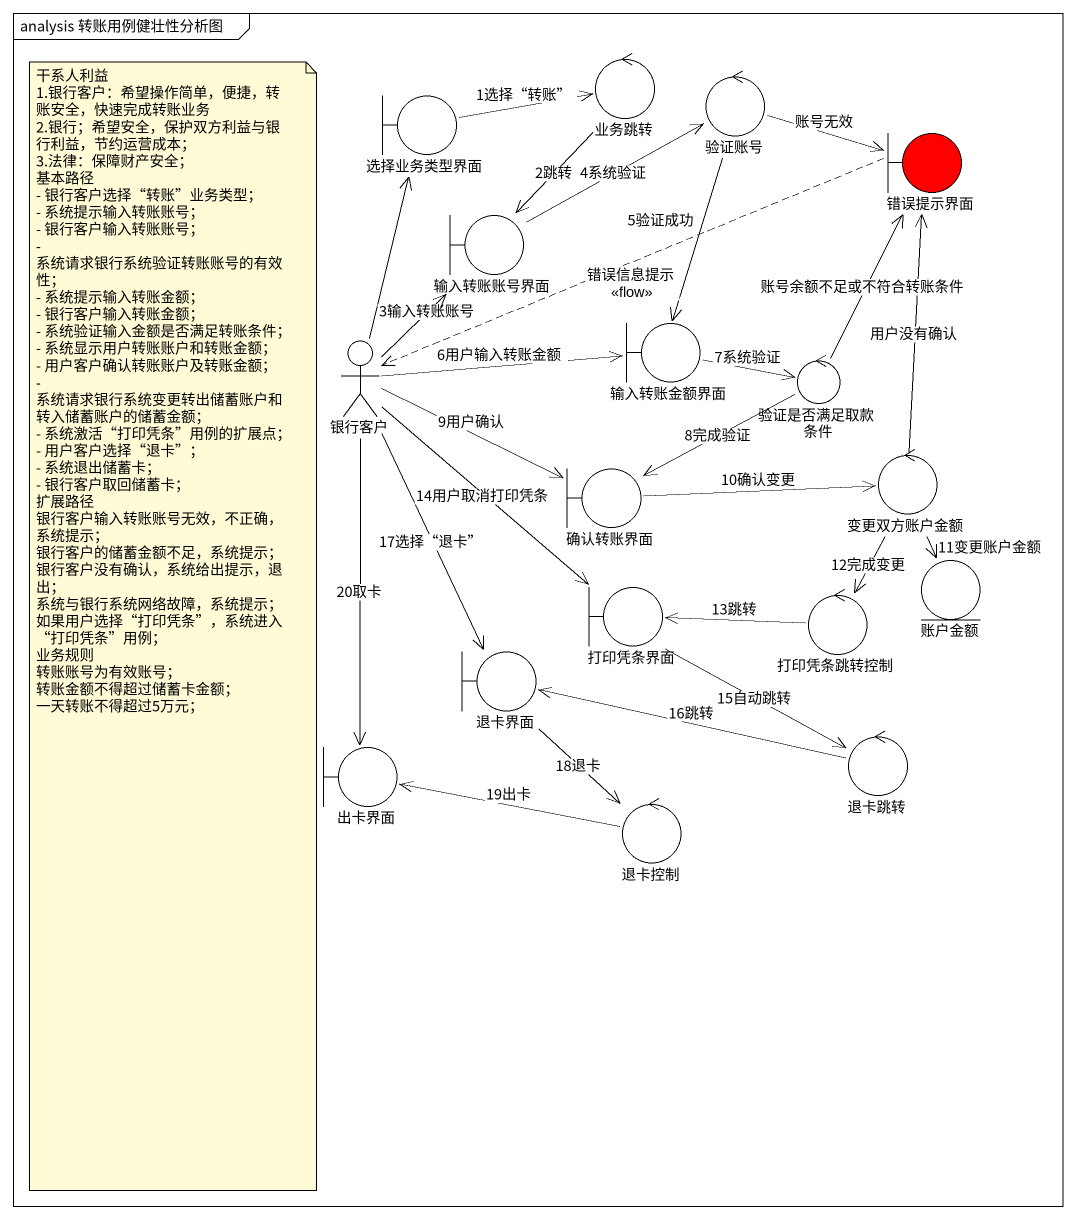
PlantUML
@startuml
mainframe analysis 转账用例健壮性分析图
control 业务跳转
control 验证账号
boundary 选择业务类型界面
boundary 错误提示界面 #FF0000
boundary 输入转账账号界面
actor 银行客户
boundary 输入转账金额界面
control 验证是否满足取款条件
boundary 确认转账界面
control 变更双方账户金额
entity 账户金额
boundary 打印凭条界面
control 打印凭条跳转控制
boundary 退卡界面
control 退卡跳转
boundary 出卡界面
control 退卡控制
业务跳转 --> 输入转账账号界面 : 2跳转
验证账号 -right-> 错误提示界面 : 账号无效
验证账号 --> 输入转账金额界面 : 5验证成功
选择业务类型界面 -right-> 业务跳转 : 1选择“转账”
错误提示界面 .left.> 银行客户 : 错误信息提示\n<<flow>>
输入转账账号界面 -right-> 验证账号 : 4系统验证
银行客户 -up-> 选择业务类型界面
银行客户 -up-> 输入转账账号界面 : 3输入转账账号
银行客户 -right-> 输入转账金额界面 : 6用户输入转账金额
银行客户 -right-> 确认转账界面 : 9用户确认
银行客户 --> 打印凭条界面 : 14用户取消打印凭条
银行客户 --> 退卡界面 : 17选择“退卡”
银行客户 --> 出卡界面 : 20取卡
输入转账金额界面 -right-> 验证是否满足取款条件 : 7系统验证
验证是否满足取款条件 -up-> 错误提示界面 : 账号余额不足或不符合转账条件
验证是否满足取款条件 -left-> 确认转账界面 : 8完成验证
确认转账界面 -right-> 变更双方账户金额 : 10确认变更
变更双方账户金额 -up-> 错误提示界面 : 用户没有确认
变更双方账户金额 --> 账户金额 : 11变更账户金额
变更双方账户金额 --> 打印凭条跳转控制 : 12完成变更
打印凭条界面 --> 退卡跳转 : 15自动跳转
打印凭条跳转控制 -left-> 打印凭条界面 : 13跳转
退卡界面 --> 退卡控制 : 18退卡
退卡跳转 -left-> 退卡界面 : 16跳转
退卡控制 -left-> 出卡界面 : 19出卡
note as N1
  干系人利益
  1.银行客户：希望操作简单，便捷，转账安全，快速完成转账业务
  2.银行；希望安全，保护双方利益与银行利益，节约运营成本；
  3.法律：保障财产安全；
  基本路径
  - 银行客户选择“转账”业务类型；
  - 系统提示输入转账账号；
  - 银行客户输入转账账号；
  - 系统请求银行系统验证转账账号的有效性；
  - 系统提示输入转账金额；
  - 银行客户输入转账金额；
  - 系统验证输入金额是否满足转账条件；
  - 系统显示用户转账账户和转账金额；
  - 用户客户确认转账账户及转账金额；
  - 系统请求银行系统变更转出储蓄账户和转入储蓄账户的储蓄金额；
  - 系统激活“打印凭条”用例的扩展点；
  - 用户客户选择“退卡”；
  - 系统退出储蓄卡；
  - 银行客户取回储蓄卡；
  扩展路径
  银行客户输入转账账号无效，不正确，系统提示；
  银行客户的储蓄金额不足，系统提示；
  银行客户没有确认，系统给出提示，退出；
  系统与银行系统网络故障，系统提示；
  如果用户选择“打印凭条”，系统进入“打印凭条”用例；
  业务规则
  转账账号为有效账号；
  转账金额不得超过储蓄卡金额；
  一天转账不得超过5万元；
end note
@enduml
